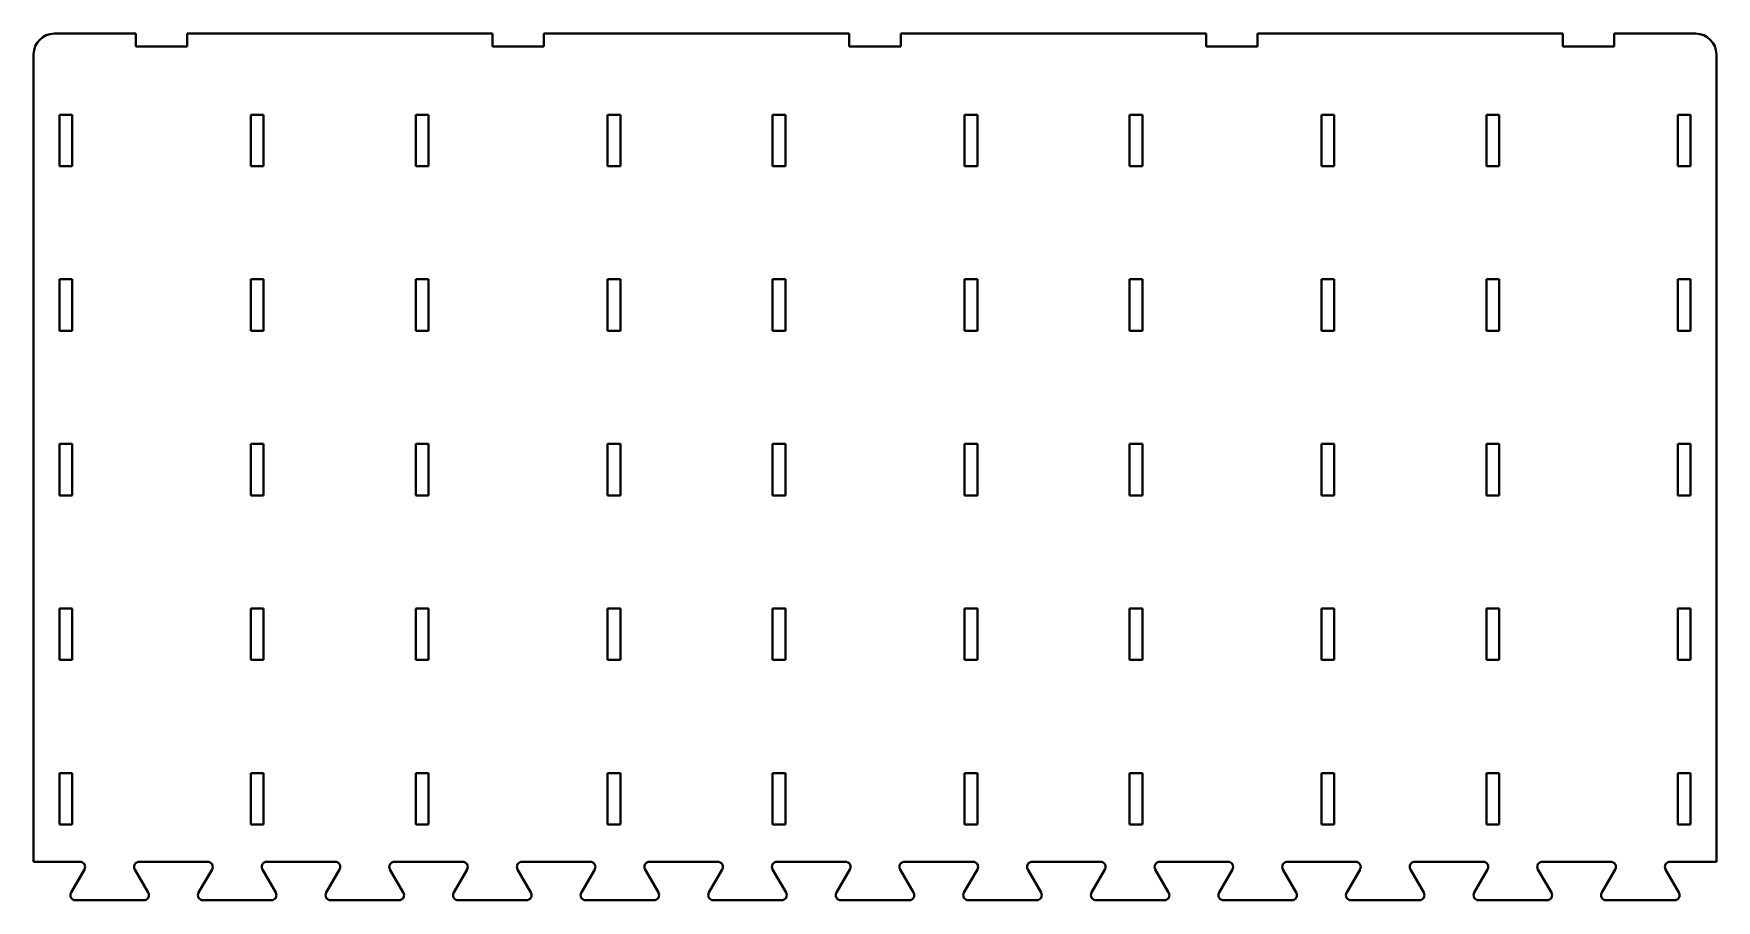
# Model space of a CAD drawing. Header units: inches. Extents: x -3 to 13.4, y 3.1 to 11.5.
import ezdxf

# ---------------------------------------------------------------- set-up
doc = ezdxf.new("R2010")
doc.units = ezdxf.units.IN
doc.header["$MEASUREMENT"] = 0
doc.layers.add('Visible', color=7, linetype='Continuous', lineweight=40)

msp = doc.modelspace()

# ---------------------------------------------------------------- linework, layer by layer
at = {"layer": 'Visible'}
for p, q in [((-1.983, 11.5), (-2.775, 11.5)), ((-1.983, 11.5), (-1.983, 11.375)), ((1.485, 11.5), (-1.483, 11.5)), ((-1.483, 11.5), (-1.483, 11.375)), ((1.485, 11.5), (1.485, 11.375)), ((4.955, 11.5), (1.985, 11.5)), ((1.985, 11.5), (1.985, 11.375)), ((4.955, 11.5), (4.955, 11.375)), ((8.425, 11.5), (5.455, 11.5)), ((5.455, 11.5), (5.455, 11.375)), ((8.425, 11.5), (8.425, 11.375)), ((11.893, 11.5), (8.925, 11.5)), ((8.925, 11.5), (8.925, 11.375)), ((11.893, 11.5), (11.893, 11.375)), ((13.185, 11.5), (12.393, 11.5)), ((12.393, 11.5), (12.393, 11.375)), ((-2.975, 11.3), (-2.975, 3.45)), ((-1.483, 11.375), (-1.983, 11.375)), ((1.985, 11.375), (1.485, 11.375)), ((5.455, 11.375), (4.955, 11.375)), ((8.925, 11.375), (8.425, 11.375)), ((12.393, 11.375), (11.893, 11.375)), ((13.385, 11.3), (13.385, 3.45)), ((-2.725, 10.712), (-2.725, 10.212)), ((-2.725, 10.712), (-2.6, 10.712)), ((-2.6, 10.712), (-2.6, 10.212)), ((-0.865, 10.712), (-0.865, 10.212)), ((-0.865, 10.712), (-0.74, 10.712)), ((-0.74, 10.712), (-0.74, 10.212)), ((0.74, 10.212), (0.74, 10.712)), ((0.74, 10.712), (0.865, 10.712)), ((0.865, 10.212), (0.865, 10.712)), ((2.605, 10.712), (2.605, 10.212)), ((2.605, 10.712), (2.73, 10.712)), ((2.73, 10.712), (2.73, 10.212)), ((4.21, 10.212), (4.21, 10.712)), ((4.21, 10.712), (4.335, 10.712)), ((4.335, 10.212), (4.335, 10.712)), ((6.075, 10.712), (6.075, 10.212)), ((6.075, 10.712), (6.2, 10.712)), ((6.2, 10.712), (6.2, 10.212)), ((7.68, 10.212), (7.68, 10.712)), ((7.68, 10.712), (7.805, 10.712)), ((7.805, 10.212), (7.805, 10.712)), ((9.545, 10.712), (9.545, 10.212)), ((9.545, 10.712), (9.67, 10.712)), ((9.67, 10.712), (9.67, 10.212)), ((11.15, 10.212), (11.15, 10.712)), ((11.15, 10.712), (11.275, 10.712)), ((11.275, 10.212), (11.275, 10.712)), ((13.01, 10.712), (13.01, 10.212)), ((13.01, 10.712), (13.135, 10.712)), ((13.135, 10.712), (13.135, 10.212)), ((-2.725, 10.212), (-2.6, 10.212)), ((-0.865, 10.212), (-0.74, 10.212)), ((0.74, 10.212), (0.865, 10.212)), ((2.605, 10.212), (2.73, 10.212)), ((4.21, 10.212), (4.335, 10.212)), ((6.075, 10.212), (6.2, 10.212)), ((7.68, 10.212), (7.805, 10.212)), ((9.545, 10.212), (9.67, 10.212)), ((11.15, 10.212), (11.275, 10.212)), ((13.01, 10.212), (13.135, 10.212)), ((-2.725, 9.112), (-2.725, 8.612)), ((-2.725, 9.112), (-2.6, 9.112)), ((-2.6, 9.112), (-2.6, 8.612)), ((-0.865, 9.112), (-0.865, 8.612)), ((-0.865, 9.112), (-0.74, 9.112)), ((-0.74, 9.112), (-0.74, 8.612)), ((0.74, 8.612), (0.74, 9.112)), ((0.74, 9.112), (0.865, 9.112)), ((0.865, 8.612), (0.865, 9.112)), ((2.605, 9.112), (2.605, 8.612)), ((2.605, 9.112), (2.73, 9.112)), ((2.73, 9.112), (2.73, 8.612)), ((4.21, 8.612), (4.21, 9.112)), ((4.21, 9.112), (4.335, 9.112)), ((4.335, 8.612), (4.335, 9.112)), ((6.075, 9.112), (6.075, 8.612)), ((6.075, 9.112), (6.2, 9.112)), ((6.2, 9.112), (6.2, 8.612)), ((7.68, 8.612), (7.68, 9.112)), ((7.68, 9.112), (7.805, 9.112)), ((7.805, 8.612), (7.805, 9.112)), ((9.545, 9.112), (9.545, 8.612)), ((9.545, 9.112), (9.67, 9.112)), ((9.67, 9.112), (9.67, 8.612)), ((11.15, 8.612), (11.15, 9.112)), ((11.15, 9.112), (11.275, 9.112)), ((11.275, 8.612), (11.275, 9.112)), ((13.01, 9.112), (13.01, 8.612)), ((13.01, 9.112), (13.135, 9.112)), ((13.135, 9.112), (13.135, 8.612)), ((-2.725, 8.612), (-2.6, 8.612)), ((-0.865, 8.612), (-0.74, 8.612)), ((0.74, 8.612), (0.865, 8.612)), ((2.605, 8.612), (2.73, 8.612)), ((4.21, 8.612), (4.335, 8.612)), ((6.075, 8.612), (6.2, 8.612)), ((7.68, 8.612), (7.805, 8.612)), ((9.545, 8.612), (9.67, 8.612)), ((11.15, 8.612), (11.275, 8.612)), ((13.01, 8.612), (13.135, 8.612)), ((-2.725, 7.512), (-2.725, 7.012)), ((-2.725, 7.512), (-2.6, 7.512)), ((-2.6, 7.512), (-2.6, 7.012)), ((-0.865, 7.512), (-0.865, 7.012)), ((-0.865, 7.512), (-0.74, 7.512)), ((-0.74, 7.512), (-0.74, 7.012)), ((0.74, 7.012), (0.74, 7.512)), ((0.74, 7.512), (0.865, 7.512)), ((0.865, 7.012), (0.865, 7.512)), ((2.605, 7.512), (2.605, 7.012)), ((2.605, 7.512), (2.73, 7.512)), ((2.73, 7.512), (2.73, 7.012)), ((4.21, 7.012), (4.21, 7.512)), ((4.21, 7.512), (4.335, 7.512)), ((4.335, 7.012), (4.335, 7.512)), ((6.075, 7.512), (6.075, 7.012)), ((6.075, 7.512), (6.2, 7.512)), ((6.2, 7.512), (6.2, 7.012)), ((7.68, 7.012), (7.68, 7.512)), ((7.68, 7.512), (7.805, 7.512)), ((7.805, 7.012), (7.805, 7.512)), ((9.545, 7.512), (9.545, 7.012)), ((9.545, 7.512), (9.67, 7.512)), ((9.67, 7.512), (9.67, 7.012)), ((11.15, 7.012), (11.15, 7.512)), ((11.15, 7.512), (11.275, 7.512)), ((11.275, 7.012), (11.275, 7.512)), ((13.01, 7.512), (13.01, 7.012)), ((13.01, 7.512), (13.135, 7.512)), ((13.135, 7.512), (13.135, 7.012)), ((-2.725, 7.012), (-2.6, 7.012)), ((-0.865, 7.012), (-0.74, 7.012)), ((0.74, 7.012), (0.865, 7.012)), ((2.605, 7.012), (2.73, 7.012)), ((4.21, 7.012), (4.335, 7.012)), ((6.075, 7.012), (6.2, 7.012)), ((7.68, 7.012), (7.805, 7.012)), ((9.545, 7.012), (9.67, 7.012)), ((11.15, 7.012), (11.275, 7.012)), ((13.01, 7.012), (13.135, 7.012)), ((-2.725, 5.912), (-2.725, 5.412)), ((-2.725, 5.912), (-2.6, 5.912)), ((-2.6, 5.912), (-2.6, 5.412)), ((-0.865, 5.912), (-0.865, 5.412)), ((-0.865, 5.912), (-0.74, 5.912)), ((-0.74, 5.912), (-0.74, 5.412)), ((0.74, 5.412), (0.74, 5.912)), ((0.74, 5.912), (0.865, 5.912)), ((0.865, 5.412), (0.865, 5.912)), ((2.605, 5.912), (2.605, 5.412)), ((2.605, 5.912), (2.73, 5.912)), ((2.73, 5.912), (2.73, 5.412)), ((4.21, 5.412), (4.21, 5.912)), ((4.21, 5.912), (4.335, 5.912)), ((4.335, 5.412), (4.335, 5.912)), ((6.075, 5.912), (6.075, 5.412)), ((6.075, 5.912), (6.2, 5.912)), ((6.2, 5.912), (6.2, 5.412)), ((7.68, 5.412), (7.68, 5.912)), ((7.68, 5.912), (7.805, 5.912)), ((7.805, 5.412), (7.805, 5.912)), ((9.545, 5.912), (9.545, 5.412)), ((9.545, 5.912), (9.67, 5.912)), ((9.67, 5.912), (9.67, 5.412)), ((11.15, 5.412), (11.15, 5.912)), ((11.15, 5.912), (11.275, 5.912)), ((11.275, 5.412), (11.275, 5.912)), ((13.01, 5.912), (13.01, 5.412)), ((13.01, 5.912), (13.135, 5.912)), ((13.135, 5.912), (13.135, 5.412)), ((-2.725, 5.412), (-2.6, 5.412)), ((-0.865, 5.412), (-0.74, 5.412)), ((0.74, 5.412), (0.865, 5.412)), ((2.605, 5.412), (2.73, 5.412)), ((4.21, 5.412), (4.335, 5.412)), ((6.075, 5.412), (6.2, 5.412)), ((7.68, 5.412), (7.805, 5.412)), ((9.545, 5.412), (9.67, 5.412)), ((11.15, 5.412), (11.275, 5.412)), ((13.01, 5.412), (13.135, 5.412)), ((-2.725, 4.312), (-2.725, 3.812)), ((-2.725, 4.312), (-2.6, 4.312)), ((-2.6, 4.312), (-2.6, 3.812)), ((-0.865, 4.312), (-0.865, 3.812)), ((-0.865, 4.312), (-0.74, 4.312)), ((-0.74, 4.312), (-0.74, 3.812)), ((0.74, 3.812), (0.74, 4.312)), ((0.74, 4.312), (0.865, 4.312)), ((0.865, 3.812), (0.865, 4.312)), ((2.605, 4.312), (2.605, 3.812)), ((2.605, 4.312), (2.73, 4.312)), ((2.73, 4.312), (2.73, 3.812)), ((4.21, 3.812), (4.21, 4.312)), ((4.21, 4.312), (4.335, 4.312)), ((4.335, 3.812), (4.335, 4.312)), ((6.075, 4.312), (6.075, 3.812)), ((6.075, 4.312), (6.2, 4.312)), ((6.2, 4.312), (6.2, 3.812)), ((7.68, 3.812), (7.68, 4.312)), ((7.68, 4.312), (7.805, 4.312)), ((7.805, 3.812), (7.805, 4.312)), ((9.545, 4.312), (9.545, 3.812)), ((9.545, 4.312), (9.67, 4.312)), ((9.67, 4.312), (9.67, 3.812)), ((11.15, 3.812), (11.15, 4.312)), ((11.15, 4.312), (11.275, 4.312)), ((11.275, 3.812), (11.275, 4.312)), ((13.01, 4.312), (13.01, 3.812)), ((13.01, 4.312), (13.135, 4.312)), ((13.135, 4.312), (13.135, 3.812)), ((-2.725, 3.812), (-2.6, 3.812)), ((-0.865, 3.812), (-0.74, 3.812)), ((0.74, 3.812), (0.865, 3.812)), ((2.605, 3.812), (2.73, 3.812)), ((4.21, 3.812), (4.335, 3.812)), ((6.075, 3.812), (6.2, 3.812)), ((7.68, 3.812), (7.805, 3.812)), ((9.545, 3.812), (9.67, 3.812)), ((11.15, 3.812), (11.275, 3.812)), ((13.01, 3.812), (13.135, 3.812)), ((-2.975, 3.45), (-2.525, 3.45)), ((-1.948, 3.45), (-1.284, 3.45)), ((-0.708, 3.45), (-0.044, 3.45)), ((0.533, 3.45), (1.196, 3.45)), ((1.773, 3.45), (2.436, 3.45)), ((3.013, 3.45), (3.676, 3.45)), ((4.253, 3.45), (4.917, 3.45)), ((5.493, 3.45), (6.157, 3.45)), ((6.734, 3.45), (7.397, 3.45)), ((7.974, 3.45), (8.637, 3.45)), ((9.214, 3.45), (9.877, 3.45)), ((10.454, 3.45), (11.118, 3.45)), ((11.694, 3.45), (12.358, 3.45)), ((12.935, 3.45), (13.385, 3.45)), ((-2.481, 3.375), (-2.611, 3.15)), ((-1.861, 3.15), (-1.991, 3.375)), ((-1.241, 3.375), (-1.371, 3.15)), ((-0.621, 3.15), (-0.751, 3.375)), ((-0.001, 3.375), (-0.131, 3.15)), ((0.619, 3.15), (0.489, 3.375)), ((1.239, 3.375), (1.109, 3.15)), ((1.859, 3.15), (1.73, 3.375)), ((2.48, 3.375), (2.35, 3.15)), ((3.1, 3.15), (2.97, 3.375)), ((3.72, 3.375), (3.59, 3.15)), ((4.34, 3.15), (4.21, 3.375)), ((4.96, 3.375), (4.83, 3.15)), ((5.58, 3.15), (5.45, 3.375)), ((6.2, 3.375), (6.07, 3.15)), ((6.82, 3.15), (6.69, 3.375)), ((7.44, 3.375), (7.31, 3.15)), ((8.06, 3.15), (7.93, 3.375)), ((8.68, 3.375), (8.551, 3.15)), ((9.301, 3.15), (9.171, 3.375)), ((9.921, 3.375), (9.791, 3.15)), ((10.541, 3.15), (10.411, 3.375)), ((11.161, 3.375), (11.031, 3.15)), ((11.781, 3.15), (11.651, 3.375)), ((12.401, 3.375), (12.271, 3.15)), ((13.021, 3.15), (12.891, 3.375)), ((-2.568, 3.075), (-1.904, 3.075)), ((-1.328, 3.075), (-0.664, 3.075)), ((-0.087, 3.075), (0.576, 3.075)), ((1.153, 3.075), (1.816, 3.075)), ((2.393, 3.075), (3.056, 3.075)), ((3.633, 3.075), (4.297, 3.075)), ((4.873, 3.075), (5.537, 3.075)), ((6.113, 3.075), (6.777, 3.075)), ((7.354, 3.075), (8.017, 3.075)), ((8.594, 3.075), (9.257, 3.075)), ((9.834, 3.075), (10.497, 3.075)), ((11.074, 3.075), (11.738, 3.075)), ((12.314, 3.075), (12.978, 3.075))]:
    msp.add_line(p, q, dxfattribs=at)
for centre, radius, start, end in [((-2.775, 11.3), 0.2, 90, 180), ((13.185, 11.3), 0.2, 0, 90), ((-2.525, 3.4), 0.05, 330, 90), ((-1.948, 3.4), 0.05, 90, 210), ((-1.284, 3.4), 0.05, 330, 90), ((-0.708, 3.4), 0.05, 90, 210), ((-0.044, 3.4), 0.05, 330, 90), ((0.533, 3.4), 0.05, 90, 210), ((1.196, 3.4), 0.05, 330, 90), ((1.773, 3.4), 0.05, 90, 210), ((2.436, 3.4), 0.05, 330, 90), ((3.013, 3.4), 0.05, 90, 210), ((3.676, 3.4), 0.05, 330, 90), ((4.253, 3.4), 0.05, 90, 210), ((4.917, 3.4), 0.05, 330, 90), ((5.493, 3.4), 0.05, 90, 210), ((6.157, 3.4), 0.05, 330, 90), ((6.734, 3.4), 0.05, 90, 210), ((7.397, 3.4), 0.05, 330, 90), ((7.974, 3.4), 0.05, 90, 210), ((8.637, 3.4), 0.05, 330, 90), ((9.214, 3.4), 0.05, 90, 210), ((9.877, 3.4), 0.05, 330, 90), ((10.454, 3.4), 0.05, 90, 210), ((11.118, 3.4), 0.05, 330, 90), ((11.694, 3.4), 0.05, 90, 210), ((12.358, 3.4), 0.05, 330, 90), ((12.935, 3.4), 0.05, 90, 210), ((-2.568, 3.125), 0.05, 150, 270), ((-1.904, 3.125), 0.05, 270, 30), ((-1.328, 3.125), 0.05, 150, 270), ((-0.664, 3.125), 0.05, 270, 30), ((-0.087, 3.125), 0.05, 150, 270), ((0.576, 3.125), 0.05, 270, 30), ((1.153, 3.125), 0.05, 150, 270), ((1.816, 3.125), 0.05, 270, 30), ((2.393, 3.125), 0.05, 150, 270), ((3.056, 3.125), 0.05, 270, 30), ((3.633, 3.125), 0.05, 150, 270), ((4.297, 3.125), 0.05, 270, 30), ((4.873, 3.125), 0.05, 150, 270), ((5.537, 3.125), 0.05, 270, 30), ((6.113, 3.125), 0.05, 150, 270), ((6.777, 3.125), 0.05, 270, 30), ((7.354, 3.125), 0.05, 150, 270), ((8.017, 3.125), 0.05, 270, 30), ((8.594, 3.125), 0.05, 150, 270), ((9.257, 3.125), 0.05, 270, 30), ((9.834, 3.125), 0.05, 150, 270), ((10.497, 3.125), 0.05, 270, 30), ((11.074, 3.125), 0.05, 150, 270), ((11.738, 3.125), 0.05, 270, 30), ((12.314, 3.125), 0.05, 150, 270), ((12.978, 3.125), 0.05, 270, 30)]:
    msp.add_arc(centre, radius, start, end, dxfattribs=at)

doc.saveas('drawing.dxf')
